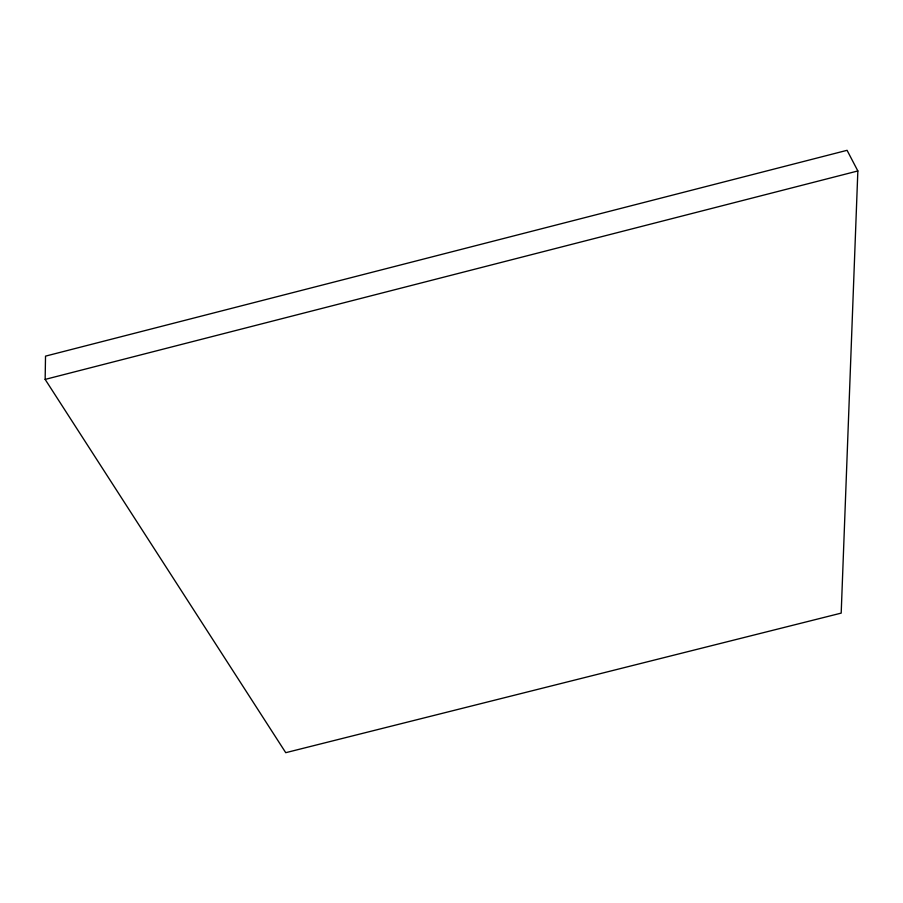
<?xml version="1.0" encoding="UTF-8"?>
<svg xmlns="http://www.w3.org/2000/svg" width="903" height="903" viewBox="0 0 903 903"><rect width="100%" height="100%" fill="white"/><g stroke="black" fill="none" stroke-linecap="round" stroke-linejoin="round"><path stroke-width="1.35" d="M45.15 379.407L45.522 356.132L847.07 150.316L857.85 170.96L841.19 613.114L285.743 752.684L45.15 379.407L857.85 170.96"/></g></svg>
